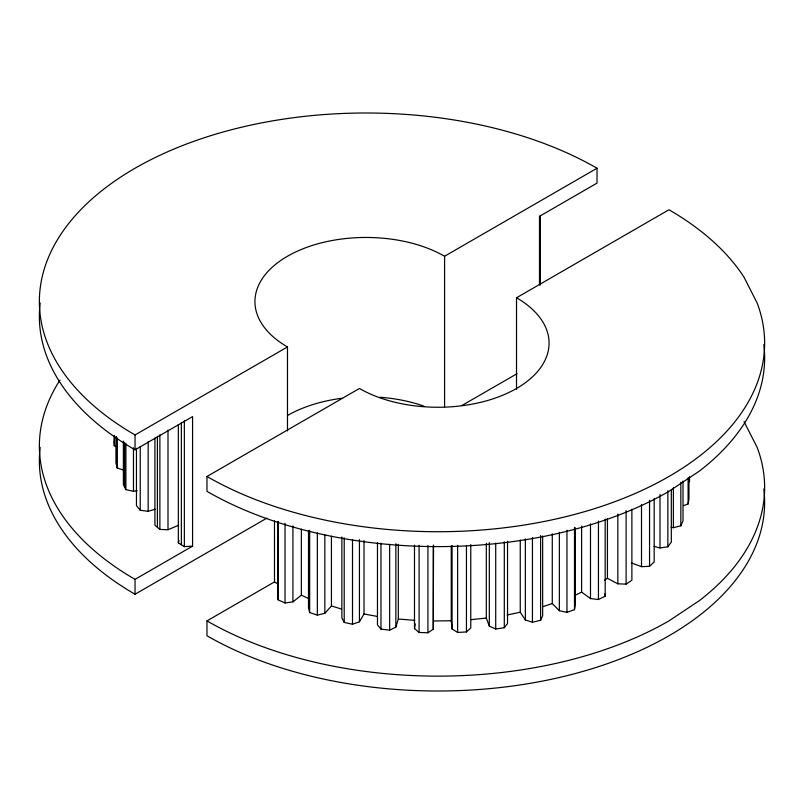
<?xml version="1.0" encoding="UTF-8"?>
<svg xmlns="http://www.w3.org/2000/svg" width="804" height="804" viewBox="0 0 804 804"><rect width="100%" height="100%" fill="white"/><g stroke="black" fill="none" stroke-linecap="round" stroke-linejoin="round"><path stroke-width="1.21" d="M301.369 529.203L301.369 595.201L292.927 601.864L285.028 602.99L278.083 599.814L278.194 521.635M116.379 446.753L114.268 445.768L114.439 440.652M414.492 545.152L414.492 628.597L419.085 632.477L427.939 632.768L433.266 629.22L433.537 545.001M414.492 628.597L415.276 623.904M683.531 505.636L688.113 503.977L688.958 498.882L688.958 477.707M552.278 533.796L552.278 603.543L559.343 610.708L566.961 612.357L574.488 609.653L575.322 604.99L575.322 527.766M40.2 303.018A326.665 188.598 0 0 0 135.042 449.828L192.578 416.613L192.578 546.137L184.357 546.63L178.337 542.871L179.011 540.559M377.468 542.68L377.468 624.879L380.985 629.11L389.649 630.175L395.859 627.15L398.312 619.02L398.312 544.298M671.089 527.303L673.37 527.695L680.837 525.826L683.018 520.861L683.018 481.013M520.258 540.017L520.258 612.256L525.354 619.964L532.439 622.256L540.6 620.256L542.65 615.713L542.65 536.007M341.861 536.982L341.861 617.934L344.212 622.427L352.504 624.246L359.438 621.804L364.011 613.985L364.011 540.499M654.114 546.368L659.994 547.966L667.863 546.78L671.33 542.067L671.33 489.767M486.319 543.323L486.319 618.045L489.314 626.115L495.716 629.009L504.299 627.743L507.535 623.442L507.535 541.243M308.505 530.72L308.505 607.935L309.651 612.588L317.349 615.11L324.856 613.301L331.439 605.985L331.439 536.238M631.733 563.021L641.502 566.669L649.552 566.297L654.175 561.996L654.175 498.48M451.245 546.047L451.245 620.778L452.069 629.009L457.627 632.436L466.451 631.944L470.782 627.974L470.782 544.529M604.618 580.217L607.442 578.307L607.442 518.53M607.442 578.307L617.844 583.815L626.115 584.116L631.884 580.227L631.884 509.233M135.042 449.828L135.042 434.954L287.48 346.946A111.083 64.129 0 0 1 287.48 256.245A111.083 64.129 0 0 1 444.582 256.245L597.02 168.237L597.02 183.111L539.484 216.336L539.484 284.837M206.98 476.481L359.418 388.473A111.083 64.129 0 0 0 516.52 388.473A111.083 64.129 0 0 0 516.52 297.771L668.958 209.764A326.665 188.598 0 0 1 744.032 277.219L757.167 303.038A326.665 188.598 0 0 1 594.518 508.651A326.665 188.598 0 0 1 206.98 476.481L206.98 491.365A326.665 188.598 0 0 0 668.958 491.365L699.48 471.023A326.665 188.598 0 0 0 763.8 344.554M266.868 518.128L135.042 594.236L135.042 579.352L192.578 546.137M461.948 405.497L517.062 373.679M763.8 488.953A326.665 188.598 0 0 1 573.664 673.963A326.665 188.598 0 0 1 206.98 635.763L206.98 620.889L274.496 581.905L274.496 520.881M574.87 595.442L581.614 592.106L590.488 598.568L598.447 599.523L605.181 596.196L605.181 518.972M154.921 438.019L154.921 525.193L159.885 529.434L167.996 529.736L178.377 525.344M552.278 603.543L542.399 606.819M136.459 448.371L136.459 505.666L140.238 510.289L148.177 511.304L155.092 509.223M520.258 612.256L507.173 614.98M123.374 441.145L123.374 484.732L125.886 489.636L133.464 491.334L137.152 490.621M486.319 618.045L471.084 619.673M451.245 620.778L433.537 620.969M414.753 620.346L398.312 619.02M377.267 616.417L364.011 613.985M341.529 609.04L331.439 605.985M115.977 436.733L115.977 462.893L117.163 467.958L123.032 469.918M301.369 595.201L308.324 598.387M274.496 581.905L278.526 584.407M744.032 421.618L757.167 447.436A326.665 188.598 0 0 1 699.48 600.548L668.958 620.889A326.665 188.598 0 0 1 206.98 620.889M604.97 593.844L605.181 596.196M689.53 476.752L689.53 481.737M688.113 477.817L688.113 503.977M680.837 482.239L680.837 525.826M673.37 487.837L673.37 527.695M667.863 490.741L667.863 546.78M659.994 494.41L659.994 547.966M649.552 500.289L649.552 566.297M641.502 504.399L641.502 566.669M626.115 510.63L626.115 584.116M617.844 514.068L617.844 583.815M598.447 521.062L598.447 599.523M590.488 523.846L590.488 598.568M581.614 526.097L581.614 592.106M574.488 527.454L574.488 609.653M566.961 530.158L566.961 612.357M559.343 532.248L559.343 610.708M540.6 535.564L540.6 620.256M540.328 215.321L540.328 285.068M532.439 537.574L532.439 622.256M525.354 539.012L525.354 619.964M516.52 297.771L516.52 389.327M504.299 541.816L504.299 627.743M495.716 543.072L495.716 629.009M489.314 542.67L489.314 626.115M466.451 546.016L466.451 631.944M457.627 545.263L457.627 632.436M452.069 545.574L452.069 629.009M444.582 256.245L444.582 406.744M433.266 545.775L433.266 629.22M427.939 545.584L427.939 632.768M419.085 545.293L419.085 632.477M395.859 543.705L395.859 627.15M389.649 544.248L389.649 630.175M380.985 543.172L380.985 629.11M359.438 539.605L359.438 621.804M352.504 539.564L352.504 624.246M344.212 537.735L344.212 622.427M324.856 534.841L324.856 613.301M317.349 532.921L317.349 615.11M309.651 530.389L309.651 612.588M292.927 525.886L292.927 601.864M287.48 346.946L287.48 430.974M285.028 523.283L285.028 602.99M278.083 521.344L278.083 599.814M184.357 420.844L184.357 546.63M181.352 422.703L181.352 544.75M178.337 424.562L178.337 542.871M167.996 430.1L167.996 529.736M159.885 434.783L159.885 529.434M157.403 436.401L157.403 527.313M148.177 441.557L148.177 511.304M140.238 446.773L140.238 510.289M133.464 447.748L133.464 491.334M125.886 443.557L125.886 489.636M124.63 442.351L124.63 487.184M117.163 438.069L117.163 467.958M116.57 436.783L116.57 465.426M114.439 435.667L114.359 443.215M114.268 435.808L114.268 445.768M135.042 434.954A326.665 188.598 0 0 1 135.042 168.237A326.665 188.598 0 0 1 597.02 168.237M135.042 579.352A326.665 188.598 0 0 1 59.968 380.091M287.48 415.527A111.083 64.129 0 0 1 342.162 398.241M379.9 397.246A111.083 64.129 0 0 1 423.939 406.141M135.042 594.236A326.665 188.598 0 0 1 40.2 447.426"/></g></svg>
